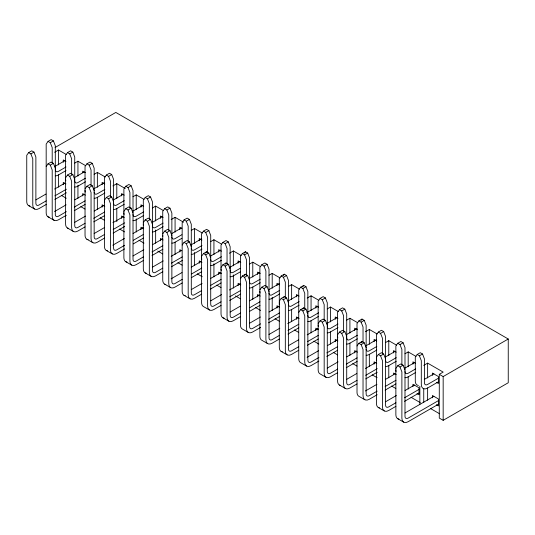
<?xml version="1.0" encoding="UTF-8"?>
<svg xmlns="http://www.w3.org/2000/svg" width="535" height="535" viewBox="0 0 535 535"><rect width="100%" height="100%" fill="white"/><g stroke="black" fill="none" stroke-linecap="round" stroke-linejoin="round"><path stroke-width="0.8" d="M46.211 200.859L38.988 205.032A4.394 2.541 -60 0 1 35.878 203.233L35.878 156.982L33.993 152.121L31.746 150.823L28.636 152.615L26.75 155.304L26.75 201.555A8.794 5.076 -60 0 0 29.86 205.975M66.36 211.659L58.415 216.247A4.394 2.541 -60 0 1 55.306 214.455L55.306 145.767L53.42 140.906L51.173 139.608L48.063 141.4L46.177 144.089L46.177 212.769A8.794 5.076 -60 0 0 49.287 217.19M46.177 166.519L48.063 163.837L51.173 162.038L53.42 163.335L55.306 168.204M85.065 223.296L77.843 227.462A4.394 2.541 -60 0 1 74.733 225.67L74.733 156.982L72.847 152.121L70.6 150.823L67.49 152.615L65.604 155.304L65.604 223.984A8.794 5.076 -60 0 0 68.714 228.405M65.604 177.734L67.49 175.052L70.6 173.253L72.847 174.557L74.733 179.419M104.492 234.511L97.27 238.677A4.394 2.541 -60 0 1 94.16 236.885L94.16 168.204L92.274 163.335L90.027 162.038L86.917 163.837L85.032 166.519L85.032 235.199A8.794 5.076 -60 0 0 88.141 239.626M85.032 188.949L86.917 186.267L90.027 184.475L92.274 185.772L94.16 190.634M124.642 245.311L116.697 249.892A4.394 2.541 -60 0 1 113.587 248.1L113.587 179.419L111.701 174.557L109.454 173.253L106.345 175.052L104.459 177.734L104.459 246.421A8.794 5.076 -60 0 0 107.568 250.841M104.459 200.164L106.345 197.482L109.454 195.69L111.701 196.987L113.587 201.849M143.347 256.94L136.124 261.113A4.394 2.541 -60 0 1 133.014 259.314L133.014 190.634L131.129 185.772L128.881 184.475L125.772 186.267L123.886 188.949L123.886 257.636A8.794 5.076 -60 0 0 126.996 262.056M123.886 211.385L125.772 208.697L128.881 206.905L131.129 208.202L133.014 213.064M162.774 268.155L155.551 272.328A4.394 2.541 -60 0 1 152.442 270.529L152.442 201.849L150.556 196.987L148.309 195.69L145.199 197.482L143.313 200.164L143.313 268.851A8.794 5.076 -60 0 0 146.423 273.271M143.313 222.6L145.199 219.912L148.309 218.12L150.556 219.417L152.442 224.279M182.201 279.377L174.978 283.543A4.394 2.541 -60 0 1 171.869 281.751L171.869 213.064L169.983 208.202L167.736 206.905L164.626 208.697L162.74 211.385L162.74 280.066A8.794 5.076 -60 0 0 165.85 284.486M162.74 233.815L164.626 231.133L167.736 229.334L169.983 230.632L171.869 235.5M201.628 290.592L194.406 294.758A4.394 2.541 -60 0 1 191.296 292.966L191.296 224.279L189.41 219.417L187.163 218.12L184.053 219.912L182.167 222.6L182.167 291.281A8.794 5.076 -60 0 0 185.277 295.708M182.167 245.03L184.053 242.348L187.163 240.549L189.41 241.853L191.296 246.715M221.055 301.807L213.833 305.973A4.394 2.541 -60 0 1 210.723 304.181L210.723 235.5L208.837 230.632L206.59 229.334L203.481 231.133L201.595 233.815L201.595 302.496A8.794 5.076 -60 0 0 203.414 306.522L209.439 309.999M201.595 256.245L203.481 253.563L206.59 251.771L208.837 253.068L210.723 257.93M205.647 253.108L206.59 251.771M240.482 313.022L233.26 317.195A4.394 2.541 -60 0 1 230.15 315.396L230.15 246.715L228.264 241.853L226.017 240.549L222.908 242.348L221.022 245.03L221.022 313.717A8.794 5.076 -60 0 0 224.132 318.138M221.022 267.467L222.908 264.778L226.017 262.986L228.264 264.283L230.15 269.145M225.075 264.33L226.017 262.986M260.632 323.822L252.687 328.41A4.394 2.541 -60 0 1 249.577 326.611L249.577 257.93L247.692 253.068L245.445 251.771L242.335 253.563L240.449 256.245L240.449 324.932A8.794 5.076 -60 0 0 242.268 328.958L248.293 332.436M244.502 253.108L245.445 251.771M240.449 278.681L242.335 275.993L245.445 274.201L247.692 275.498L249.577 280.36M244.502 275.545L245.445 274.201M279.337 335.452L272.114 339.625A4.394 2.541 -60 0 1 269.005 337.832L269.005 269.145L267.119 264.283L264.872 262.986L261.762 264.778L259.876 267.467L259.876 336.147A8.794 5.076 -60 0 0 261.695 340.173L267.721 343.651M259.876 289.896L261.762 287.215L264.872 285.416L267.119 286.713L269.005 291.575M298.764 346.673L291.542 350.84A4.394 2.541 -60 0 1 288.432 349.047L288.432 280.36L286.546 275.498L284.299 274.201L281.189 275.993L279.303 278.681L279.303 347.362A8.794 5.076 -60 0 0 282.413 351.783M283.356 275.545L284.299 274.201M279.303 301.111L281.189 298.43L284.299 296.631L286.546 297.935L288.432 302.797M283.356 297.975L284.299 296.631M318.913 357.467L310.969 362.055A4.394 2.541 -60 0 1 307.859 360.262L307.859 291.575L305.973 286.713L303.726 285.416L300.616 287.215L298.731 289.896L298.731 358.577A8.794 5.076 -60 0 0 300.55 362.603L306.575 366.08M302.783 286.76L303.726 285.416M298.731 312.326L300.616 309.645L303.726 307.852L305.973 309.15L307.859 314.012M302.783 309.19L303.726 307.852M337.618 369.103L330.396 373.269A4.394 2.541 -60 0 1 327.286 371.477L327.286 302.797L325.4 297.935L323.153 296.631L320.044 298.43L318.158 301.111L318.158 369.792A8.794 5.076 -60 0 0 319.977 373.818L326.002 377.295M318.158 323.541L320.044 320.86L323.153 319.067L325.4 320.365L327.286 325.226M357.046 380.318L349.823 384.491A4.394 2.541 -60 0 1 346.713 382.692L346.713 314.012L344.828 309.15L342.581 307.852L339.471 309.645L337.585 312.326L337.585 381.014A8.794 5.076 -60 0 0 340.695 385.434M337.585 334.763L339.471 332.075L342.581 330.282L344.828 331.58L346.713 336.441M377.195 391.118L369.25 395.706A4.394 2.541 -60 0 1 366.141 393.907L366.141 325.226L364.255 320.365L362.008 319.067L358.898 320.86L357.012 323.541L357.012 392.229A8.794 5.076 -60 0 0 358.831 396.254L364.857 399.732M361.065 320.405L362.008 319.067M357.012 345.978L358.898 343.289L362.008 341.497L364.255 342.795L366.141 347.656M361.065 342.841L362.008 341.497M395.9 402.748L388.678 406.921A4.394 2.541 -60 0 1 385.568 405.129L385.568 336.441L383.682 331.58L381.435 330.282L378.325 332.075L376.439 334.763L376.439 403.443A8.794 5.076 -60 0 0 379.542 407.864M376.439 357.193L378.325 354.511L381.435 352.712L383.682 354.01L385.568 358.878M438.433 400.628L408.105 418.136A4.394 2.541 -60 0 1 404.995 416.344L404.995 347.656L403.109 342.795L400.862 341.497L397.752 343.289L395.867 345.978L395.867 414.658A8.794 5.076 -60 0 0 398.97 419.079M395.867 368.408L397.752 365.726L400.862 363.927L403.109 365.231L404.995 370.093M438.566 378.118L427.532 384.491A4.394 2.541 -60 0 1 424.422 382.692L424.422 358.878L422.536 354.01L420.289 352.712L417.18 354.511L415.294 357.193L415.294 381.014A8.794 5.076 -60 0 0 418.397 385.434M28.636 152.615L30.883 153.919L33.993 152.121M48.063 141.4L50.31 142.698L53.42 140.906M55.078 147.513L115.821 112.444L508.25 339.009L508.25 382.752L443.167 420.323L439.282 418.082L439.282 374.339L443.167 372.092L427.625 363.125L423.74 365.365M54.63 152.261L58.516 150.014L66.287 154.501M48.063 163.837L50.31 165.134L53.42 163.335M67.49 152.615L69.737 153.919L72.847 152.121M55.152 166.311L64.809 160.741M66.006 167L58.415 171.381A4.394 2.541 -60 0 1 55.306 169.588M74.699 163.101L77.943 161.229L85.714 165.716M66.006 170.591L58.415 174.972A8.794 5.076 -60 0 1 55.306 175.801M67.49 175.052L69.737 176.349L72.847 174.557M86.917 163.837L89.164 165.134L92.274 163.335M35.858 199.883L45.963 194.051M54.63 189.042L64.742 183.211M74.579 177.526L84.236 171.956M54.878 195.857L66.434 189.189M85.433 178.215L77.843 182.596A4.394 2.541 -60 0 1 74.733 180.803M94.127 174.316L97.37 172.451L105.141 176.931M46.211 204.45L38.988 208.617A8.794 5.076 -60 0 1 32.775 205.032L32.775 158.781L30.883 153.919M54.878 199.448L66.434 192.774M85.433 181.806L77.843 186.187A8.794 5.076 -60 0 1 74.733 187.023M86.917 186.267L89.164 187.564L92.274 185.772M106.345 175.052L108.592 176.349L111.701 174.557M54.563 211.519L66.113 204.845M74.78 199.843L84.169 194.426M94.006 188.741L104.352 182.769M74.305 207.072L85.139 200.819M104.853 189.437L97.27 193.817A4.394 2.541 -60 0 1 94.16 192.018M112.912 185.906L116.797 183.665L125.27 188.561M66.36 215.251L58.415 219.838A8.794 5.076 -60 0 1 52.203 216.247L52.203 169.996L50.31 165.134M74.305 210.663L85.139 204.41M104.853 193.021L97.27 197.402A8.794 5.076 -60 0 1 94.16 198.238M106.345 197.482L108.592 198.779L111.701 196.987M125.772 186.267L128.019 187.564L131.129 185.772M74.713 222.319L85.54 216.066M94.207 211.058L104.318 205.226M113.433 199.963L123.09 194.386M93.732 218.287L104.566 212.034M124.28 200.652L116.697 205.032A4.394 2.541 -60 0 1 113.587 203.233M132.981 196.746L136.224 194.88L143.995 199.368M85.065 226.88L77.843 231.053A8.794 5.076 -60 0 1 71.63 227.462L71.63 181.211L69.737 176.349M93.732 221.878L104.566 215.625M124.28 204.236L116.697 208.617A8.794 5.076 -60 0 1 113.587 209.452M125.772 208.697L128.019 209.994L131.129 208.202M145.199 197.482L147.446 198.779L150.556 196.987M94.14 233.534L104.245 227.696M112.912 222.694L123.023 216.856M132.861 211.178L142.517 205.6M113.159 229.508L124.715 222.834M143.708 211.867L136.124 216.247A4.394 2.541 -60 0 1 133.014 214.455M152.408 207.968L155.652 206.095L163.422 210.583M104.492 238.102L97.27 242.268A8.794 5.076 -60 0 1 91.05 238.677L91.05 192.426L89.164 187.564M113.159 233.093L124.715 226.425M143.708 215.458L136.124 219.838A8.794 5.076 -60 0 1 133.014 220.667M145.199 219.912L147.446 221.216L150.556 219.417M164.626 208.697L166.873 209.994L169.983 208.202M112.838 245.17L124.394 238.496M133.061 233.494L143.173 227.656M152.288 222.393L162.633 216.421M133.309 240.309L143.42 234.47M163.135 223.082L155.551 227.462A4.394 2.541 -60 0 1 152.442 225.67M171.193 219.557L175.079 217.31L183.552 222.206M124.642 248.895L116.697 253.483A8.794 5.076 -60 0 1 110.477 249.892L110.477 203.641L108.592 198.779M133.309 243.893L143.42 238.055M163.135 226.673L155.551 231.053A8.794 5.076 -60 0 1 152.442 231.882M164.626 231.133L166.873 232.431L169.983 230.632M184.053 219.912L186.3 221.216L189.41 219.417M132.988 255.964L143.821 249.711M152.488 244.709L162.6 238.871M171.715 233.608L181.372 228.037M152.014 251.938L162.847 245.685M181.873 234.698L174.978 238.677A4.394 2.541 -60 0 1 171.869 236.885M191.262 230.398L194.506 228.525L202.277 233.013M143.347 260.532L136.124 264.698A8.794 5.076 -60 0 1 129.905 261.113L129.905 214.863L128.019 209.994M152.014 255.529L162.847 249.277M181.873 238.289L174.978 242.268A8.794 5.076 -60 0 1 171.869 243.104M184.053 242.348L186.3 243.646L189.41 241.853M203.481 231.133L205.728 232.431L208.837 230.632M152.415 267.186L163.249 260.926M171.193 256.339L181.305 250.507M191.142 244.823L201.488 238.851M171.441 263.153L182.274 256.9M201.989 245.518L194.406 249.892A4.394 2.541 -60 0 1 191.296 248.1M210.69 241.613L213.933 239.747L221.704 244.227M162.774 271.747L155.551 275.92A8.794 5.076 -60 0 1 149.332 272.328L149.332 226.078L147.446 221.216M171.441 266.744L182.274 260.491M201.989 249.103L194.406 253.483A8.794 5.076 -60 0 1 191.296 254.319M203.481 253.563L205.728 254.861L208.837 253.068M222.908 242.348L225.155 243.646L228.264 241.853M171.12 278.815L181.953 272.562M191.343 267.139L201.454 261.301M210.569 256.044L220.915 250.066M191.59 273.953L201.702 268.115M221.416 256.733L213.833 261.113A4.394 2.541 -60 0 1 210.723 259.314M229.468 253.202L233.354 250.962L241.124 255.449M182.201 282.962L174.978 287.135A8.794 5.076 -60 0 1 168.759 283.543L168.759 237.293L166.873 232.431M191.59 277.545L201.702 271.706M221.416 260.318L213.833 264.698A8.794 5.076 -60 0 1 210.723 265.534M222.908 264.778L225.155 266.076L228.264 264.283M242.335 253.563L244.582 254.861L247.692 253.068M191.269 289.616L202.103 283.363M210.77 278.361L220.881 272.522M229.996 267.259L239.653 261.682M210.295 285.59L221.129 279.33M240.155 268.343L233.26 272.328A4.394 2.541 -60 0 1 230.15 270.529M249.544 264.043L252.781 262.177L260.552 266.664M201.628 294.176L194.406 298.349A8.794 5.076 -60 0 1 188.186 294.758L188.186 248.507L186.3 243.646M210.295 289.174L221.129 282.921M240.155 271.934L233.26 275.913A8.794 5.076 -60 0 1 230.15 276.749M242.335 275.993L244.582 277.297L247.692 275.498M261.762 264.778L264.009 266.076L267.119 264.283M210.696 300.83L221.53 294.578M229.475 289.99L240.309 283.737M249.424 278.474L259.769 272.502M229.722 296.805L240.556 290.552M260.271 279.163L252.687 283.543A4.394 2.541 -60 0 1 249.577 281.751M268.971 275.264L272.208 273.392L279.979 277.879M221.055 305.398L213.833 309.564A8.794 5.076 -60 0 1 207.613 305.973L207.613 259.722L205.728 254.861M229.722 300.389L240.556 294.136M260.271 282.754L252.687 287.135A8.794 5.076 -60 0 1 249.577 287.964M261.762 287.215L264.009 288.512L267.119 286.713M281.189 275.993L283.436 277.297L286.546 275.498M230.124 312.045L240.235 306.207M249.624 300.79L259.736 294.952M268.851 289.689L279.196 283.717M249.872 307.605L259.983 301.767M279.698 290.378L272.114 294.758A4.394 2.541 -60 0 1 269.005 292.966M288.398 286.479L291.635 284.607L299.406 289.094M240.482 316.613L233.26 320.779A8.794 5.076 -60 0 1 227.041 317.195L227.041 270.937L225.155 266.076M249.872 311.189L259.983 305.351M279.698 293.969L272.114 298.349A8.794 5.076 -60 0 1 269.005 299.179M281.189 298.43L283.436 299.727L286.546 297.935M300.616 287.215L302.863 288.512L305.973 286.713M249.551 323.26L260.385 317.008M269.051 312.005L279.163 306.167M288.278 300.904L297.935 295.333M268.577 319.234L279.41 312.982M299.125 301.593L291.542 305.973A4.394 2.541 -60 0 1 288.432 304.181M307.177 298.069L311.062 295.822L318.833 300.309M260.632 327.413L252.687 331.994A8.794 5.076 -60 0 1 246.468 328.41L246.468 282.159L244.582 277.297M268.577 322.826L279.41 316.573M299.125 305.184L291.542 309.564A8.794 5.076 -60 0 1 288.432 310.4M300.616 309.645L302.863 310.942L305.973 309.15M320.044 298.43L322.291 299.727L325.4 297.935M268.978 334.482L279.812 328.222M287.756 323.642L298.59 317.382M307.016 312.52L318.051 306.147M288.004 330.449L298.838 324.197M318.552 312.814L310.969 317.188A4.394 2.541 -60 0 1 307.859 315.396M327.253 308.909L330.49 307.043L338.26 311.53M279.337 339.043L272.114 343.216A8.794 5.076 -60 0 1 265.895 339.625L265.895 293.374L264.009 288.512M288.004 334.041L298.838 327.788M318.552 316.399L310.969 320.779A8.794 5.076 -60 0 1 307.859 321.615M320.044 320.86L322.291 322.157L325.4 320.365M339.471 309.645L341.718 310.942L344.828 309.15M327.132 323.341L337.478 317.362M288.405 345.697L298.517 339.859M307.184 334.856L318.017 328.604M307.431 341.664L318.265 335.412M337.98 324.029L330.396 328.41A4.394 2.541 -60 0 1 327.286 326.611M346.68 320.124L349.917 318.258L357.688 322.745M298.764 350.258L291.542 354.431A8.794 5.076 -60 0 1 285.322 350.84L285.322 304.589L283.436 299.727M307.431 345.256L318.265 339.003M337.98 327.614L330.396 331.994A8.794 5.076 -60 0 1 327.286 332.83M339.471 332.075L341.718 333.372L344.828 331.58M358.898 320.86L361.145 322.157L364.255 320.365M307.11 357.327L318.666 350.659M327.333 345.657L337.445 339.819M346.56 334.556L356.905 328.584M326.858 352.886L337.692 346.627M357.407 335.244L349.823 339.625A4.394 2.541 -60 0 1 346.713 337.826M365.459 331.713L369.344 329.473L377.115 333.96M318.913 361.058L310.969 365.646A8.794 5.076 -60 0 1 304.749 362.055L304.749 315.804L302.863 310.942M326.858 356.47L337.692 350.218M357.407 338.836L349.823 343.216A8.794 5.076 -60 0 1 346.713 344.045M358.898 343.289L361.145 344.593L364.255 342.795M378.325 332.075L380.572 333.372L383.682 331.58M327.26 368.127L338.093 361.874M346.76 356.872L356.872 351.034M365.987 345.77L376.332 339.799M346.285 364.101L357.112 357.848M376.834 346.459L369.25 350.84A4.394 2.541 -60 0 1 366.141 349.047M385.534 342.56L388.771 340.688L396.542 345.175M337.618 372.694L330.396 376.861A8.794 5.076 -60 0 1 324.177 373.269L324.177 327.019L322.291 322.157M346.285 367.685L357.112 361.433M376.834 350.05L369.25 354.431A8.794 5.076 -60 0 1 366.141 355.26M378.325 354.511L380.572 355.808L383.682 354.01M397.752 343.289L399.999 344.593L403.109 342.795M346.687 379.342L356.798 373.504M365.465 368.501L375.577 362.663M385.414 356.985L395.071 351.415M365.713 375.316L377.262 368.642M396.261 357.674L388.678 362.055A4.394 2.541 -60 0 1 385.568 360.262M404.962 353.775L408.198 351.903L415.969 356.39M357.046 383.909L349.823 388.076A8.794 5.076 -60 0 1 343.604 384.491L343.604 338.24L341.718 333.372M365.713 378.907L377.262 372.233M396.261 361.265L388.678 365.646A8.794 5.076 -60 0 1 385.568 366.475M397.752 365.726L399.999 367.023L403.109 365.231M417.18 354.511L419.427 355.808L422.536 354.01M365.392 390.978L376.948 384.304M385.615 379.302L395.004 373.885M404.841 368.2L414.498 362.63M385.14 386.531L395.967 380.278M415.688 368.889L408.105 373.269A4.394 2.541 -60 0 1 404.995 371.477M377.195 394.71L369.25 399.291A8.794 5.076 -60 0 1 363.031 395.706L363.031 349.455L361.145 344.593M385.14 390.122L395.967 383.869M415.688 372.48L408.105 376.861A8.794 5.076 -60 0 1 404.995 377.697M385.541 401.778L396.375 395.519M405.042 390.517L414.431 385.1M424.268 379.415L433.925 373.845M404.567 397.746L419.005 389.406M439.282 374.339L443.167 376.58L508.25 339.009M395.9 406.339L388.678 410.512A8.794 5.076 -60 0 1 382.458 406.921L382.458 360.67L380.572 355.808M404.567 401.337L419.005 392.998M438.566 381.709L427.532 388.076A8.794 5.076 -60 0 1 421.312 384.491L421.312 360.67L419.427 355.808M404.968 412.993L433.858 396.315M438.433 404.213L408.105 421.727A8.794 5.076 -60 0 1 401.885 418.136L401.885 371.885L399.999 367.023M65.952 161.49L63.27 159.938L63.27 162.259M85.379 172.705L82.698 171.16L82.698 172.705M104.806 183.92L102.125 182.375L102.125 184.689M124.234 195.135L121.552 193.59L121.552 195.91M143.661 206.349L140.979 204.805L140.979 207.125M163.088 217.564L160.406 216.02L160.406 218.34M181.84 228.398L179.834 227.241L179.834 229.555M201.936 240.001L199.261 238.456L199.261 240.77M221.363 251.216L218.688 249.671L218.688 251.992M240.79 262.431L238.115 260.886L238.115 263.207M260.217 273.646L257.542 272.101L257.542 274.422M279.644 284.861L276.969 283.316L276.969 285.637M299.072 296.082L296.397 294.538L296.397 296.851M318.499 307.297L315.824 305.752L315.824 308.066M337.926 318.512L335.251 316.967L335.251 319.288M357.353 329.727L354.678 328.182L354.678 330.503M376.78 340.942L374.105 339.397L374.105 341.718M396.208 352.164L393.533 350.612L393.533 352.933M415.635 363.379L412.96 361.834L412.96 364.148M436.399 382.318L438.412 383.481L438.412 376.526L432.387 373.049L432.387 375.363M65.952 183.92L63.27 182.375L63.27 184.695M85.379 195.135L82.698 193.59L82.698 195.91M104.806 206.349L102.125 204.805L102.125 207.125M124.234 217.564L121.552 216.02L121.552 218.34M143.661 228.786L140.979 227.241L140.979 229.555M163.088 240.001L160.406 238.456L160.406 240.77M181.84 250.828L179.834 249.671L179.834 251.992M201.936 262.431L199.261 260.886L199.261 263.207M221.363 273.646L218.688 272.101L218.688 274.422M240.79 284.867L238.115 283.316L238.115 285.637M260.217 296.082L257.542 294.538L257.542 296.851M279.644 307.297L276.969 305.752L276.969 308.066M299.072 318.512L296.397 316.967L296.397 319.288M318.499 329.727L315.824 328.182L315.824 330.503M337.926 340.942L335.251 339.397L335.251 341.718M357.353 352.164L354.678 350.619L354.678 352.933M376.78 363.379L374.105 361.834L374.105 364.148M396.208 374.594L393.533 373.049L393.533 374.594M416.972 393.539L418.985 394.696L418.985 387.741L412.96 384.264L412.96 386.584M436.399 404.754L438.412 405.911L438.412 398.956L432.387 395.479L432.387 397.799M61.338 195.389L66.287 198.244M80.765 206.604L85.005 209.051M100.192 217.825L104.432 220.266M119.619 229.04L124.568 231.896M139.046 240.255L143.995 243.111M157.765 251.062L162.714 253.918M177.901 262.685L182.141 265.133M197.328 273.9L202.277 276.755M216.755 285.122L220.995 287.569M235.474 295.929L240.422 298.784M255.61 307.551L260.552 310.407M275.037 318.766L279.277 321.214M294.464 329.981L298.704 332.429M313.891 341.196L318.833 344.052M333.318 352.418L337.558 354.865M352.746 363.633L356.985 366.08M372.173 374.848L377.115 377.703M391.6 386.063L395.84 388.51M411.027 397.278L420.209 402.581M430.454 408.499L439.636 413.796M28.569 205.58L34.594 209.058M47.996 216.795L54.022 220.273M67.423 228.01L73.449 231.488M86.851 239.225L92.876 242.703M106.278 250.44L112.303 253.918M125.705 261.662L131.73 265.133M145.132 272.877L151.158 276.354M164.559 284.092L170.585 287.569M183.986 295.307L190.012 298.784M222.841 317.736L228.866 321.214M281.122 351.388L287.148 354.865M339.404 385.033L345.429 388.51M378.258 407.469L384.284 410.947M397.686 418.684L403.704 422.162M399.999 344.593L401.885 349.455L401.885 365.057M380.572 333.372L382.458 338.24L382.458 353.842M361.145 322.157L363.031 327.019L363.031 342.627M341.718 310.942L343.604 315.804L343.604 331.412M322.291 299.727L324.177 304.589L324.177 320.191M302.863 288.512L304.749 293.374L304.749 308.976M283.436 277.297L285.322 282.159L285.322 297.761M264.009 266.076L265.895 270.937L265.895 286.546M244.582 254.861L246.468 259.722L246.468 275.331M225.155 243.646L227.041 248.507L227.041 264.116M205.728 232.431L207.613 237.293L207.613 252.894M186.3 221.216L188.186 226.078L188.186 241.68M166.873 209.994L168.759 214.863L168.759 230.465M147.446 198.779L149.332 203.641L149.332 219.25M128.019 187.564L129.905 192.426L129.905 208.035M108.592 176.349L110.477 181.211L110.477 196.82M89.164 165.134L91.05 169.996L91.05 185.598M69.737 153.919L71.63 158.781L71.63 174.383M50.31 142.698L52.203 147.566L52.203 163.168M443.167 376.58L443.167 420.323M427.625 363.125L427.625 377.978M427.625 387.882L427.625 400.26M423.74 388.477L423.74 402.507M419.855 386.23L419.855 404.386M408.198 351.903L408.198 366.763M408.198 376.667L408.198 389.045M388.771 340.688L388.771 355.548M388.771 365.452L388.771 377.83M369.344 329.473L369.344 344.326M369.344 354.23L369.344 366.615M349.917 318.258L349.917 333.111M349.917 343.015L349.917 355.401M330.49 307.043L330.49 321.896M330.49 331.8L330.49 344.179M311.062 295.822L311.062 310.681M311.062 320.585L311.062 332.964M291.635 284.607L291.635 299.466M291.635 309.37L291.635 321.749M272.208 273.392L272.208 288.251M272.208 297.326L272.208 310.534M252.781 262.177L252.781 277.03M252.781 286.934L252.781 299.319M233.354 250.962L233.354 265.815M233.354 274.896L233.354 288.104M213.933 239.747L213.933 254.6M213.933 263.681L213.933 276.883M194.506 228.525L194.506 243.385M194.506 252.46L194.506 265.668M175.079 217.31L175.079 232.17M175.079 242.074L175.079 254.453M155.652 206.095L155.652 220.955M155.652 230.03L155.652 243.238M136.224 194.88L136.224 209.733M136.224 218.815L136.224 232.023M116.797 183.665L116.797 198.518M116.797 208.423L116.797 221.63M97.37 172.451L97.37 187.303M97.37 197.208L97.37 209.586M77.943 161.229L77.943 176.089M77.943 185.163L77.943 198.371M58.516 150.014L58.516 164.874M58.516 174.778L58.516 187.156M396.074 371.531A8.794 5.076 -60 0 1 395.867 369.792M337.792 337.879A8.794 5.076 -60 0 1 337.585 336.147M376.647 360.316A8.794 5.076 -60 0 1 376.439 358.577M279.511 304.234A8.794 5.076 -60 0 1 279.303 302.496M318.365 326.664A8.794 5.076 -60 0 1 318.158 324.932M221.236 270.583A8.794 5.076 -60 0 1 221.022 268.851M260.084 293.019A8.794 5.076 -60 0 1 259.876 291.281M162.834 236.396A8.794 5.076 -60 0 1 162.74 235.199M201.809 259.368A8.794 5.076 -60 0 1 201.595 257.636M104.552 202.745A8.794 5.076 -60 0 1 104.459 201.555M143.527 225.723A8.794 5.076 -60 0 1 143.313 223.984M124.1 214.508A8.794 5.076 -60 0 1 123.886 212.769M65.818 180.857A8.794 5.076 -60 0 1 65.604 179.118M85.246 192.072A8.794 5.076 -60 0 1 85.032 190.34"/></g></svg>
